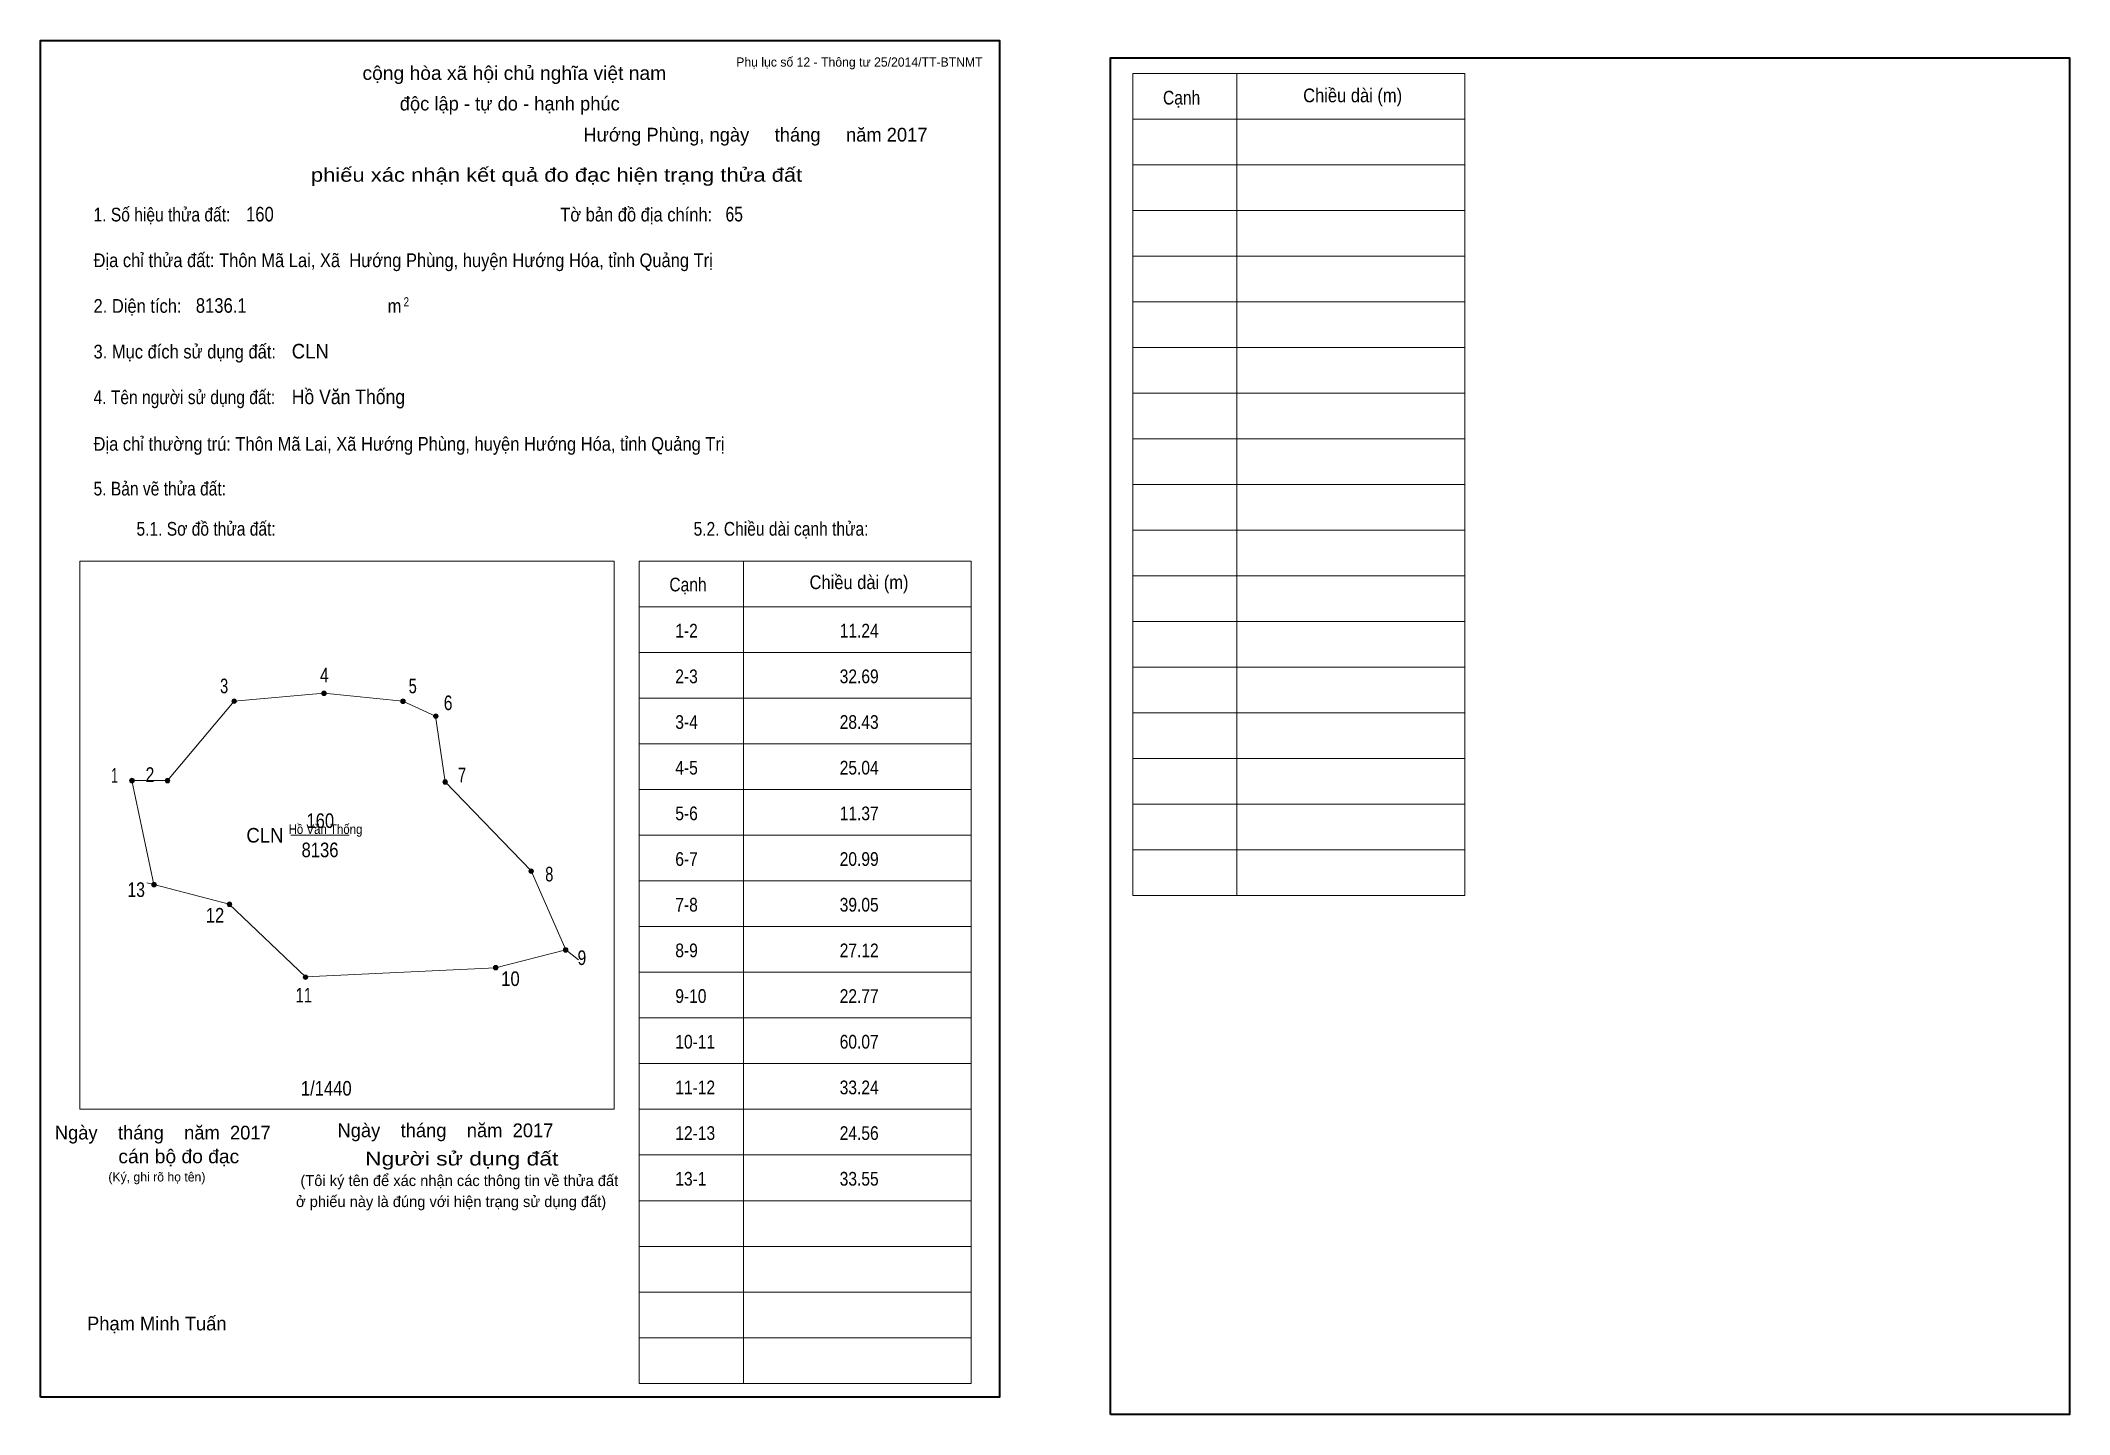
# Model space of a CAD drawing. Header units: centimetres. Extents: x 0 to 44.4, y -0.4 to 29.7.
import ezdxf
from ezdxf.enums import TextEntityAlignment as Align

# ---------------------------------------------------------------- set-up
doc = ezdxf.new("R2010")
doc.units = ezdxf.units.CM
doc.header["$LTSCALE"] = 0.12
for name, color, linetype in [('2', 7, 'Continuous'), ('30', 7, 'Continuous'), ('34', 7, 'Continuous')]:
    doc.layers.add(name, color=color, linetype=linetype)
for name, color, linetype, lineweight in [('32', 7, 'Continuous', 13), ('33', 7, 'Continuous', 13), ('6', 7, 'Continuous', 13), ('63', 7, 'Continuous', 13)]:
    doc.layers.add(name, color=color, linetype=linetype, lineweight=lineweight)

msp = doc.modelspace()

# ---------------------------------------------------------------- hatches: boundary and pattern name
at = {"layer": '32'}
for points in [[(4.2903, 15.2353, 1), (4.1903, 15.2353, 1)], [(6.2564, 15.4074, 1), (6.1564, 15.4074, 1)], [(7.9865, 15.2346, 1), (7.8865, 15.2346, 1)], [(8.705, 14.9083, 1), (8.605, 14.9083, 1)], [(2.05, 13.4976, 1), (1.95, 13.4976, 1)], [(2.8303, 13.4976, 1), (2.7303, 13.4976, 1)], [(8.9112, 13.4656, 1), (8.8112, 13.4656, 1)], [(10.7926, 11.5141, 1), (10.6926, 11.5141, 1)], [(2.536, 11.2198, 1), (2.436, 11.2198, 1)], [(4.1862, 10.79, 1), (4.0862, 10.79, 1)], [(11.55, 9.7903, 1), (11.45, 9.7903, 1)], [(10.0178, 9.4015, 1), (9.9178, 9.4015, 1)], [(5.8524, 9.1933, 1), (5.7524, 9.1933, 1)]]:
    msp.add_hatch(color=256, dxfattribs=at).paths.add_polyline_path(points)

# ---------------------------------------------------------------- linework, layer by layer
for centre in [(4.2403, 15.2353), (6.2064, 15.4074), (7.9365, 15.2346), (8.655, 14.9083), (2, 13.4976), (2.7803, 13.4976), (8.8612, 13.4656), (10.7426, 11.5141), (2.486, 11.2198), (4.1362, 10.79), (11.5, 9.7903), (9.9678, 9.4015), (5.8024, 9.1933)]:
    msp.add_circle(centre, 0.05, dxfattribs=at)
at = {"layer": '33'}
msp.add_line((5.48, 12.3), (6.76, 12.3), dxfattribs=at)
at = {"layer": '6'}
for p, q in [((2.33, 11.26), (2.48, 11.22)), ((11.78, 9.57), (11.5, 9.79))]:
    msp.add_line(p, q, dxfattribs=at)
for points in [[(11.5, 9.79), (10.74, 11.52), (8.86, 13.47), (8.65, 14.91), (7.93, 15.24), (6.2, 15.41), (4.24, 15.24), (2.78, 13.5), (2, 13.5), (2.48, 11.22)], [(2.48, 11.22), (4.13, 10.79), (5.8, 9.2), (9.96, 9.4), (11.5, 9.79)]]:
    msp.add_lwpolyline(points, dxfattribs=at)
at = {"layer": '63'}
for p, q in [((23.92, 28.98), (31.19, 28.98)), ((23.92, 10.98), (23.92, 28.98)), ((26.2, 10.98), (26.2, 28.98)), ((31.19, 10.98), (31.19, 28.98)), ((23.92, 27.98), (31.19, 27.98)), ((23.92, 26.98), (31.19, 26.98)), ((23.92, 25.98), (31.19, 25.98)), ((23.92, 24.98), (31.19, 24.98)), ((23.92, 23.98), (31.19, 23.98)), ((23.92, 22.98), (31.19, 22.98)), ((23.92, 21.98), (31.19, 21.98)), ((23.92, 20.98), (31.19, 20.98)), ((23.92, 19.98), (31.19, 19.98)), ((23.92, 18.98), (31.19, 18.98)), ((0.86, 18.3), (12.56, 18.3)), ((0.86, 6.3), (0.86, 18.3)), ((12.56, 6.3), (12.56, 18.3)), ((13.11, 18.3), (20.38, 18.3)), ((13.11, 0.3), (13.11, 18.3)), ((15.39, 0.3), (15.39, 18.3)), ((20.38, 0.3), (20.38, 18.3)), ((23.92, 17.98), (31.19, 17.98)), ((13.11, 17.3), (20.38, 17.3)), ((23.92, 16.98), (31.19, 16.98)), ((13.11, 16.3), (20.38, 16.3)), ((23.92, 15.98), (31.19, 15.98)), ((13.11, 15.3), (20.38, 15.3)), ((23.92, 14.98), (31.19, 14.98)), ((13.11, 14.3), (20.38, 14.3)), ((23.92, 13.98), (31.19, 13.98)), ((13.11, 13.3), (20.38, 13.3)), ((23.92, 12.98), (31.19, 12.98)), ((13.11, 12.3), (20.38, 12.3)), ((23.92, 11.98), (31.19, 11.98)), ((13.11, 11.3), (20.38, 11.3)), ((23.92, 10.98), (31.19, 10.98)), ((13.11, 10.3), (20.38, 10.3)), ((13.11, 9.3), (20.38, 9.3)), ((13.11, 8.3), (20.38, 8.3)), ((13.11, 7.3), (20.38, 7.3)), ((0.86, 6.3), (12.56, 6.3)), ((13.11, 6.3), (20.38, 6.3)), ((13.11, 5.3), (20.38, 5.3)), ((13.11, 4.3), (20.38, 4.3)), ((13.11, 3.3), (20.38, 3.3)), ((13.11, 2.3), (20.38, 2.3)), ((13.11, 1.3), (20.38, 1.3)), ((13.11, 0.3), (20.38, 0.3))]:
    msp.add_line(p, q, dxfattribs=at)
at = {"layer": '63', "lineweight": 35}
for points in [[(0, 0), (0, 29.7), (21, 29.7), (21, 0)], [(23.43, -0.38), (23.43, 29.32), (44.43, 29.32), (44.43, -0.38)]]:
    msp.add_lwpolyline(points, close=True, dxfattribs=at)

# ---------------------------------------------------------------- texts
at = {"layer": '2', "width": 0.9}
msp.add_text('Hồ Văn Thống', height=0.2083, dxfattribs=at).set_placement((6.24, 12.33), align=Align.CENTER)
at = {"layer": '30', "width": 0.85}
for s, height, p in [('1-2', 0.3, (13.9, 16.63)), ('11.24', 0.3, (17.5, 16.63)), ('2-3', 0.3, (13.9, 15.63)), ('32.69', 0.3, (17.5, 15.63)), ('3-4', 0.3, (13.9, 14.63)), ('28.43', 0.3, (17.5, 14.63)), ('4-5', 0.3, (13.9, 13.63)), ('25.04', 0.3, (17.5, 13.63)), ('5-6', 0.3, (13.9, 12.63)), ('11.37', 0.3, (17.5, 12.63)), ('6-7', 0.3, (13.9, 11.63)), ('20.99', 0.3, (17.5, 11.63)), ('7-8', 0.3, (13.9, 10.63)), ('39.05', 0.3, (17.5, 10.63)), ('8-9', 0.3, (13.9, 9.63)), ('27.12', 0.3, (17.5, 9.63)), ('9-10', 0.3, (13.9, 8.63)), ('22.77', 0.3, (17.5, 8.63)), ('10-11', 0.3, (13.9, 7.63)), ('60.07', 0.3, (17.5, 7.63)), ('1/1440', 0.32, (5.7, 6.6)), ('11-12', 0.3, (13.9, 6.63)), ('33.24', 0.3, (17.5, 6.63)), ('12-13', 0.3, (13.9, 5.63)), ('24.56', 0.3, (17.5, 5.63)), ('13-1', 0.3, (13.9, 4.63)), ('33.55', 0.3, (17.5, 4.63))]:
    msp.add_text(s, height=height, dxfattribs=at).set_placement(p)
at = {"layer": '32'}
for s, width, p in [('3', 0.75, (4.02, 15.41)), ('4', 0.8, (6.215, 15.65)), ('5', 0.75, (8.15, 15.41)), ('6', 0.8, (8.925, 15.04)), ('2', 0.8, (2.395, 13.47)), ('7', 0.75, (9.23, 13.46)), ('1', 0.65, (1.62, 13.45)), ('8', 0.75, (11.14, 11.29)), ('13', 0.8, (2.095, 10.95)), ('12', 0.85, (3.82, 10.39)), ('9', 0.8, (11.855, 9.46)), ('11', 0.75, (5.765, 8.64)), ('10', 0.85, (10.29, 9))]:
    msp.add_text(s, height=0.32, dxfattribs=dict(at, width=width)).set_placement(p, align=Align.CENTER)
at = {"layer": '33', "width": 0.95}
msp.add_text('CLN', height=0.32, dxfattribs=at).set_placement((5.32, 12.14), align=Align.RIGHT)
at = {"layer": '33', "width": 0.85}
for s, p in [('160', (6.125, 12.46)), ('8136', (6.12, 11.82))]:
    msp.add_text(s, height=0.32, dxfattribs=at).set_placement(p, align=Align.CENTER)
at = {"layer": '34'}
for s, width, p in [('160', 0.85, (4.5, 25.74)), ('65', 0.8, (15, 25.74)), ('8136.1', 0.85, (3.4, 23.74)), ('CLN', 0.95, (5.5, 22.74)), ('Hồ Văn Thống', 0.9, (5.5, 21.74))]:
    msp.add_text(s, height=0.32, dxfattribs=dict(at, width=width)).set_placement(p)
at = {"layer": '63'}
for s, height, p in [('Phụ lục số 12 - Thông tư 25/2014/TT-BTNMT', 0.2, (20.63, 29.13)), ('Ngày    tháng    năm  2017', 0.3, (5.04, 5.64)), ('Ngày    tháng    năm  2017', 0.3, (11.23, 5.69)), ('(Ký, ghi rõ họ tên)', 0.2, (3.61, 4.72))]:
    msp.add_text(s, height=height, dxfattribs=at).set_placement(p, align=Align.RIGHT)
at = {"layer": '63', "width": 1.05}
msp.add_text('cộng hòa xã hội chủ nghĩa việt nam', height=0.3, dxfattribs=at).set_placement((10.375, 28.84), align=Align.CENTER)
at = {"layer": '63'}
for s, height, p in [('độc lập - tự do - hạnh phúc', 0.3, (10.275, 28.17)), ('Hướng Phùng, ngày     tháng     năm 2017', 0.3, (15.655, 27.49)), ('(Tôi ký tên để xác nhận các thông tin về thửa đất ', 0.24, (9.215, 4.62)), ('ở phiếu này là đúng với hiện trạng sử dụng đất)', 0.24, (8.99, 4.16)), ('Phạm Minh Tuấn', 0.3, (2.545, 1.46))]:
    msp.add_text(s, height=height, dxfattribs=at).set_placement(p, align=Align.CENTER)
for s, height, width, p in [('Cạnh', 0.3, 0.85, (24.58, 28.3)), ('Chiều dài (m)', 0.3, 0.9, (27.65, 28.35)), ('1. Số hiệu thửa đất:', 0.3, 0.85, (1.16, 25.74)), ('Tờ bản đồ địa chính:', 0.3, 0.9, (11.38, 25.74)), ('Địa chỉ thửa đất: Thôn Mã Lai, Xã  Hướng Phùng, huyện Hướng Hóa, tỉnh Quảng Trị', 0.3, 0.9, (1.16, 24.74)), ('2. Diện tích:', 0.3, 0.9, (1.16, 23.74)), ('2', 0.2, 0.8, (7.95, 23.88)), ('m', 0.3, 0.9, (7.6, 23.74)), ('3. Mục đích sử dụng đất:', 0.3, 0.9, (1.16, 22.74)), ('4. Tên người sử dụng đất:', 0.3, 0.85, (1.16, 21.74)), ('Địa chỉ thường trú: Thôn Mã Lai, Xã Hướng Phùng, huyện Hướng Hóa, tỉnh Quảng Trị', 0.3, 0.9, (1.16, 20.72)), ('5. Bản vẽ thửa đất:', 0.3, 0.85, (1.16, 19.74)), ('5.1. Sơ đồ thửa đất:', 0.3, 0.85, (2.1, 18.86)), ('5.2. Chiều dài cạnh thửa:', 0.3, 0.85, (14.3, 18.86)), ('Cạnh', 0.3, 0.85, (13.77, 17.64)), ('Chiều dài (m)', 0.3, 0.9, (16.84, 17.69))]:
    msp.add_text(s, height=height, dxfattribs=dict(at, width=width)).set_placement(p)
for s, width, p in [('phiếu xác nhận kết quả đo đạc hiện trạng thửa đất', 1.2, (16.68, 26.61)), ('cán bộ đo đạc', 1.05, (4.35, 5.12)), ('Người sử dụng đất', 1.25, (11.34, 5.07))]:
    msp.add_text(s, height=0.3, dxfattribs=dict(at, width=width)).set_placement(p, align=Align.RIGHT)

doc.saveas('drawing.dxf')
